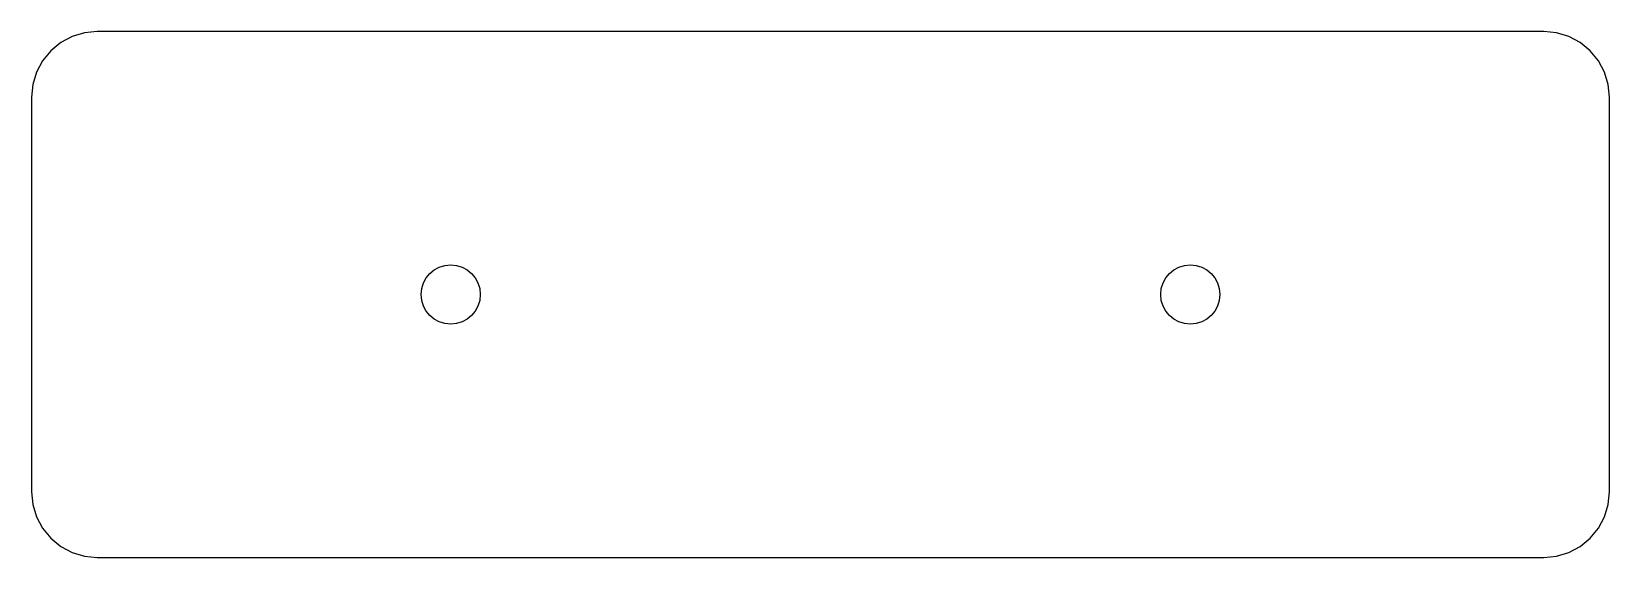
# Model space of a CAD drawing. Header units: millimetres. Extents: x -48 to 48, y -16 to 16.
import ezdxf

# ---------------------------------------------------------------- set-up
doc = ezdxf.new("R2010")
doc.units = ezdxf.units.MM

msp = doc.modelspace()

# ---------------------------------------------------------------- linework, layer by layer
at = {"layer": 'CUT'}
for p, q in [((-45.531, 15.696), (-46.222, 15.326)), ((-44.78, 15.923), (-45.531, 15.696)), ((-44, 16), (-44.78, 15.923)), ((44, 16), (-44, 16)), ((44.78, 15.923), (44, 16)), ((45.531, 15.696), (44.78, 15.923)), ((46.222, 15.326), (45.531, 15.696)), ((-46.828, 14.828), (-47.326, 14.222)), ((-46.222, 15.326), (-46.828, 14.828)), ((46.828, 14.828), (46.222, 15.326)), ((47.326, 14.222), (46.828, 14.828)), ((-47.696, 13.531), (-47.923, 12.78)), ((-47.326, 14.222), (-47.696, 13.531)), ((47.696, 13.531), (47.326, 14.222)), ((47.923, 12.78), (47.696, 13.531)), ((-47.923, 12.78), (-48, 12)), ((48, 12), (47.923, 12.78)), ((-48, 12), (-48, -12)), ((48, -12), (48, 12)), ((-48, -12), (-47.923, -12.78)), ((47.923, -12.78), (48, -12)), ((-47.923, -12.78), (-47.696, -13.531)), ((47.696, -13.531), (47.923, -12.78)), ((-47.696, -13.531), (-47.326, -14.222)), ((-47.326, -14.222), (-46.828, -14.828)), ((46.828, -14.828), (47.326, -14.222)), ((47.326, -14.222), (47.696, -13.531)), ((-46.828, -14.828), (-46.222, -15.326)), ((-46.222, -15.326), (-45.531, -15.696)), ((45.531, -15.696), (46.222, -15.326)), ((46.222, -15.326), (46.828, -14.828)), ((-45.531, -15.696), (-44.78, -15.923)), ((-44.78, -15.923), (-44, -16)), ((-44, -16), (44, -16)), ((44, -16), (44.78, -15.923)), ((44.78, -15.923), (45.531, -15.696))]:
    msp.add_line(p, q, dxfattribs=at)
for centre in [(-22.5, 0), (22.5, 0)]:
    msp.add_circle(centre, 1.8, dxfattribs=at)

doc.saveas('drawing.dxf')
